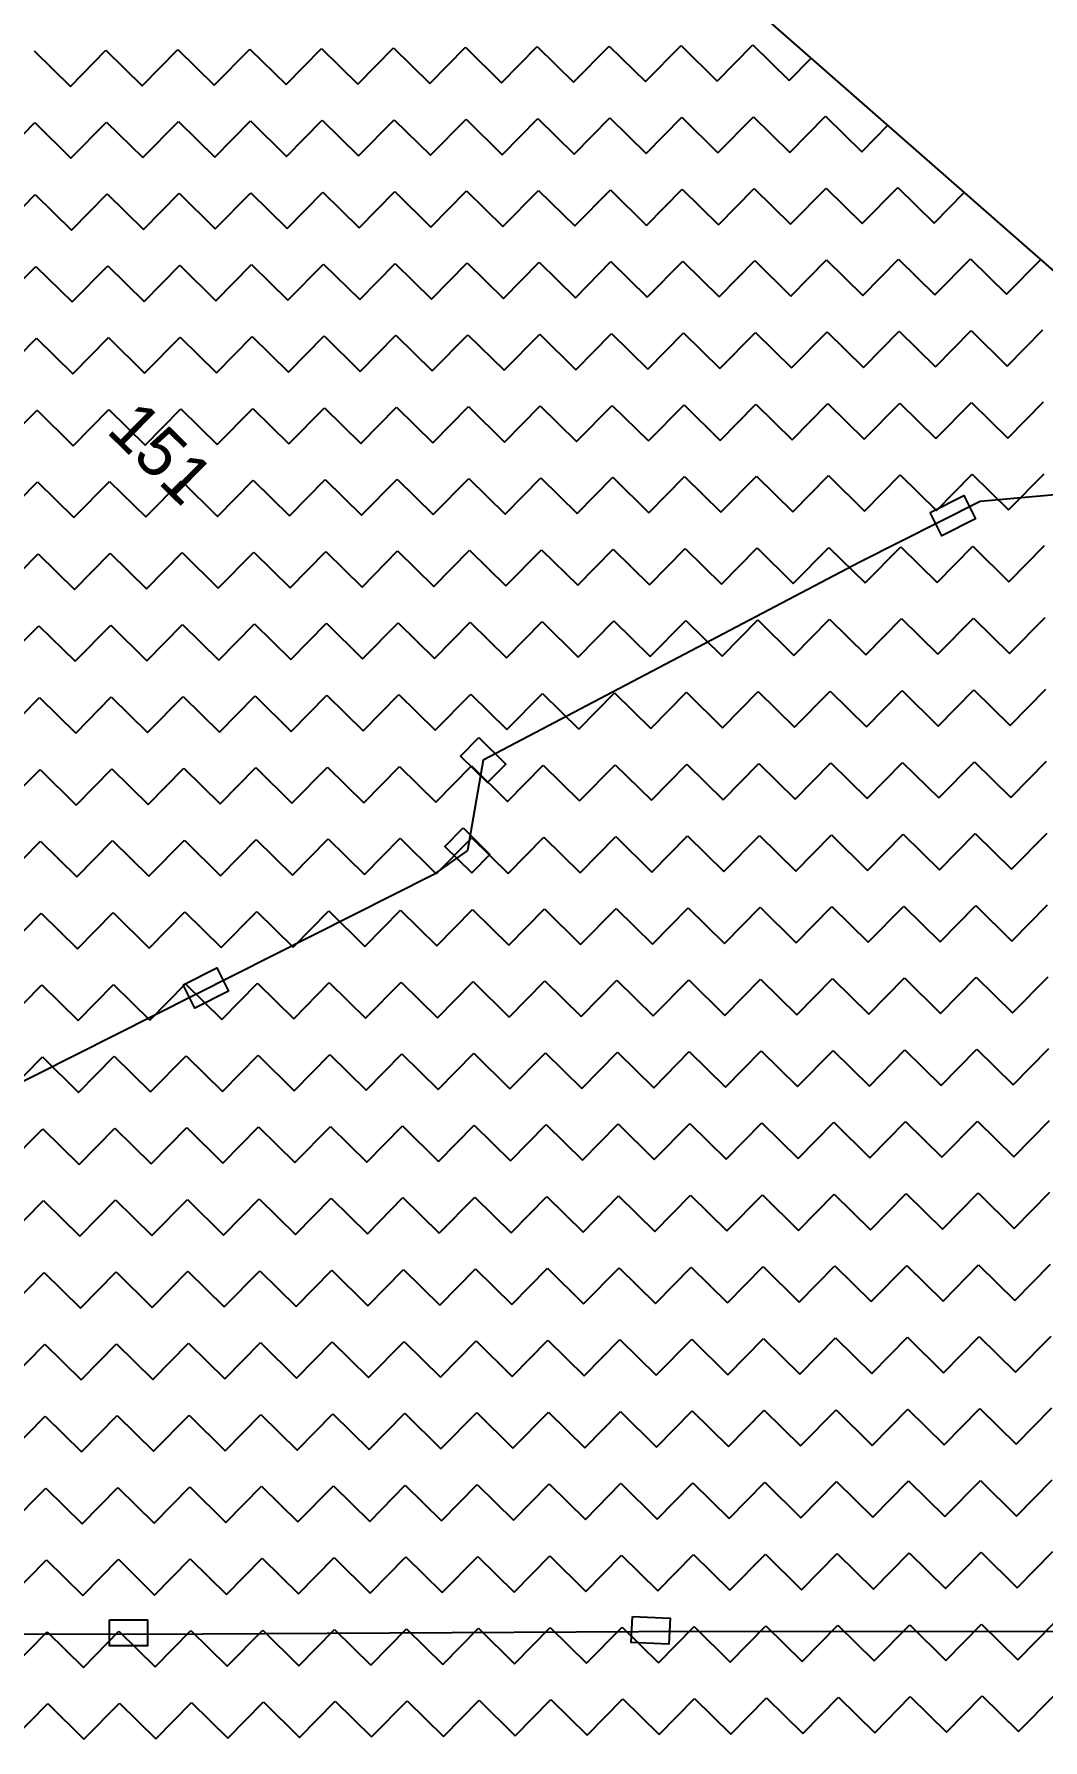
# Model space of a CAD drawing. Header units: metres. Extents: x 342804 to 346854, y 1762918 to 1765966.
# Drawn here: x 343867.2 to 344052.9, y 1764675 to 1764989 of the extents above; entities that cross this region are included whole.
import ezdxf

# ---------------------------------------------------------------- set-up
doc = ezdxf.new("R2010")
doc.units = ezdxf.units.M
doc.header["$MEASUREMENT"] = 0
for name, color, linetype in [('POLY_HATCH', 12, 'Continuous'), ('POLY_PARCEL', 6, 'Continuous'), ('TEXT_PARCEL', 7, 'Continuous')]:
    doc.layers.add(name, color=color, linetype=linetype)
doc.styles.add('TEXT_MAP', font='')
doc.styles.get('TEXT_MAP').set_extended_font_data('Kruti Dev 050')

msp = doc.modelspace()

# ---------------------------------------------------------------- linework, layer by layer
for points in [[(344032.15, 1764900.93), (344038.35, 1764904.06), (344040.51, 1764899.77), (344034.31, 1764896.64)], [(343949.07, 1764859.52), (343954.02, 1764854.65), (343950.65, 1764851.23), (343945.7, 1764856.1)], [(343946.17, 1764842.89), (343951.13, 1764838.02), (343947.76, 1764834.6), (343942.81, 1764839.47)], [(343894.66, 1764814), (343900.86, 1764817.12), (343903.02, 1764812.83), (343896.82, 1764809.71)], [(343881.13, 1764697.1), (343888.07, 1764697.11), (343888.08, 1764692.3), (343881.13, 1764692.3)], [(343977.34, 1764697.72), (343984.28, 1764697.4), (343984.06, 1764692.6), (343977.12, 1764692.92)]]:
    msp.add_lwpolyline(points, close=True)
at = {"layer": 'POLY_HATCH'}
msp.add_line((344064.1, 1764937.36), (343996.36, 1764996.8), dxfattribs=at)
at = {"layer": 'POLY_HATCH', "linetype": 'Continuous'}
for p, q in [((343867.23, 1764985.96), (343873.9, 1764979.4)), ((343873.9, 1764979.4), (343880.46, 1764986.07)), ((343880.46, 1764986.07), (343887.13, 1764979.51)), ((343887.13, 1764979.51), (343893.69, 1764986.18)), ((343893.69, 1764986.18), (343900.36, 1764979.61)), ((343900.36, 1764979.61), (343906.92, 1764986.28)), ((343906.92, 1764986.28), (343913.59, 1764979.72)), ((343913.59, 1764979.72), (343920.15, 1764986.39)), ((343920.15, 1764986.39), (343926.82, 1764979.83)), ((343926.82, 1764979.83), (343933.38, 1764986.5)), ((343933.38, 1764986.5), (343940.05, 1764979.94)), ((343940.05, 1764979.94), (343946.61, 1764986.61)), ((343946.61, 1764986.61), (343953.28, 1764980.05)), ((343953.28, 1764980.05), (343959.84, 1764986.72)), ((343959.84, 1764986.72), (343966.51, 1764980.16)), ((343966.51, 1764980.16), (343973.07, 1764986.83)), ((343973.07, 1764986.83), (343979.74, 1764980.27)), ((343979.74, 1764980.27), (343986.3, 1764986.94)), ((343986.3, 1764986.94), (343992.97, 1764980.37)), ((343992.97, 1764980.37), (343999.53, 1764987.04)), ((343999.53, 1764987.04), (344006.2, 1764980.48)), ((344006.2, 1764980.48), (344010.26, 1764984.6)), ((343926.93, 1764966.6), (343933.49, 1764973.27)), ((343933.49, 1764973.27), (343940.16, 1764966.71)), ((343940.16, 1764966.71), (343946.72, 1764973.38)), ((343946.72, 1764973.38), (343953.39, 1764966.82)), ((343953.39, 1764966.82), (343959.95, 1764973.49)), ((343959.95, 1764973.49), (343966.62, 1764966.93)), ((343966.62, 1764966.93), (343973.18, 1764973.6)), ((343973.18, 1764973.6), (343979.85, 1764967.04)), ((343979.85, 1764967.04), (343986.41, 1764973.71)), ((343986.41, 1764973.71), (343993.08, 1764967.14)), ((343993.08, 1764967.14), (343999.64, 1764973.81)), ((343999.64, 1764973.81), (344006.31, 1764967.25)), ((344006.31, 1764967.25), (344012.87, 1764973.92)), ((344012.87, 1764973.92), (344019.54, 1764967.36)), ((343860.78, 1764966.06), (343867.34, 1764972.73)), ((343867.34, 1764972.73), (343874.01, 1764966.17)), ((343874.01, 1764966.17), (343880.57, 1764972.84)), ((343880.57, 1764972.84), (343887.24, 1764966.28)), ((343887.24, 1764966.28), (343893.8, 1764972.95)), ((343893.8, 1764972.95), (343900.47, 1764966.38)), ((343900.47, 1764966.38), (343907.03, 1764973.05)), ((343907.03, 1764973.05), (343913.7, 1764966.49)), ((343913.7, 1764966.49), (343920.26, 1764973.16)), ((343920.26, 1764973.16), (343926.93, 1764966.6)), ((344019.54, 1764967.36), (344024.34, 1764972.24)), ((344019.65, 1764954.13), (344026.21, 1764960.8)), ((344026.21, 1764960.8), (344032.88, 1764954.24)), ((343860.89, 1764952.83), (343867.45, 1764959.5)), ((343867.45, 1764959.5), (343874.12, 1764952.94)), ((343874.12, 1764952.94), (343880.68, 1764959.61)), ((343880.68, 1764959.61), (343887.35, 1764953.05)), ((343887.35, 1764953.05), (343893.91, 1764959.72)), ((343893.91, 1764959.72), (343900.58, 1764953.15)), ((343900.58, 1764953.15), (343907.14, 1764959.82)), ((343907.14, 1764959.82), (343913.81, 1764953.26)), ((343913.81, 1764953.26), (343920.37, 1764959.93)), ((343920.37, 1764959.93), (343927.04, 1764953.37)), ((343927.04, 1764953.37), (343933.6, 1764960.04)), ((343933.6, 1764960.04), (343940.27, 1764953.48)), ((343940.27, 1764953.48), (343946.83, 1764960.15)), ((343946.83, 1764960.15), (343953.5, 1764953.59)), ((343953.5, 1764953.59), (343960.06, 1764960.26)), ((343960.06, 1764960.26), (343966.73, 1764953.7)), ((343966.73, 1764953.7), (343973.29, 1764960.37)), ((343973.29, 1764960.37), (343979.96, 1764953.81)), ((343979.96, 1764953.81), (343986.52, 1764960.48)), ((343986.52, 1764960.48), (343993.19, 1764953.91)), ((343993.19, 1764953.91), (343999.75, 1764960.58)), ((343999.75, 1764960.58), (344006.42, 1764954.02)), ((344006.42, 1764954.02), (344012.98, 1764960.69)), ((344012.98, 1764960.69), (344019.65, 1764954.13)), ((344032.88, 1764954.24), (344038.43, 1764959.88)), ((343861, 1764939.6), (343867.56, 1764946.27)), ((343867.56, 1764946.27), (343874.23, 1764939.71)), ((343874.23, 1764939.71), (343880.79, 1764946.38)), ((343880.79, 1764946.38), (343887.46, 1764939.82)), ((343887.46, 1764939.82), (343894.02, 1764946.49)), ((343894.02, 1764946.49), (343900.69, 1764939.92)), ((343900.69, 1764939.92), (343907.25, 1764946.59)), ((343907.25, 1764946.59), (343913.92, 1764940.03)), ((343913.92, 1764940.03), (343920.48, 1764946.7)), ((343920.48, 1764946.7), (343927.15, 1764940.14)), ((343927.15, 1764940.14), (343933.71, 1764946.81)), ((343933.71, 1764946.81), (343940.38, 1764940.25)), ((343940.38, 1764940.25), (343946.94, 1764946.92)), ((343946.94, 1764946.92), (343953.61, 1764940.36)), ((343953.61, 1764940.36), (343960.17, 1764947.03)), ((343960.17, 1764947.03), (343966.84, 1764940.47)), ((343966.84, 1764940.47), (343973.4, 1764947.14)), ((343973.4, 1764947.14), (343980.07, 1764940.58)), ((343980.07, 1764940.58), (343986.63, 1764947.25)), ((343986.63, 1764947.25), (343993.3, 1764940.68)), ((343993.3, 1764940.68), (343999.86, 1764947.35)), ((343999.86, 1764947.35), (344006.53, 1764940.79)), ((344006.53, 1764940.79), (344013.09, 1764947.46)), ((344013.09, 1764947.46), (344019.76, 1764940.9)), ((344019.76, 1764940.9), (344026.32, 1764947.57)), ((344026.32, 1764947.57), (344032.99, 1764941.01)), ((344032.99, 1764941.01), (344039.55, 1764947.68)), ((344039.55, 1764947.68), (344046.22, 1764941.12)), ((344046.22, 1764941.12), (344052.52, 1764947.52)), ((343861.11, 1764926.37), (343867.67, 1764933.04)), ((343867.67, 1764933.04), (343874.34, 1764926.48)), ((343874.34, 1764926.48), (343880.9, 1764933.15)), ((343880.9, 1764933.15), (343887.57, 1764926.59)), ((343887.57, 1764926.59), (343894.13, 1764933.26)), ((343894.13, 1764933.26), (343900.8, 1764926.69)), ((343900.8, 1764926.69), (343907.36, 1764933.36)), ((343907.36, 1764933.36), (343914.03, 1764926.8)), ((343914.03, 1764926.8), (343920.59, 1764933.47)), ((343920.59, 1764933.47), (343927.26, 1764926.91)), ((343927.26, 1764926.91), (343933.82, 1764933.58)), ((343933.82, 1764933.58), (343940.49, 1764927.02)), ((343940.49, 1764927.02), (343947.05, 1764933.69)), ((343947.05, 1764933.69), (343953.72, 1764927.13)), ((343953.72, 1764927.13), (343960.28, 1764933.8)), ((343960.28, 1764933.8), (343966.95, 1764927.24)), ((343966.95, 1764927.24), (343973.51, 1764933.91)), ((343973.51, 1764933.91), (343980.18, 1764927.35)), ((343980.18, 1764927.35), (343986.74, 1764934.02)), ((343986.74, 1764934.02), (343993.41, 1764927.45)), ((343993.41, 1764927.45), (343999.97, 1764934.12)), ((343999.97, 1764934.12), (344006.64, 1764927.56)), ((344006.64, 1764927.56), (344013.2, 1764934.23)), ((344013.2, 1764934.23), (344019.87, 1764927.67)), ((344019.87, 1764927.67), (344026.43, 1764934.34)), ((344026.43, 1764934.34), (344033.1, 1764927.78)), ((344033.1, 1764927.78), (344039.66, 1764934.45)), ((344039.66, 1764934.45), (344046.33, 1764927.89)), ((344046.33, 1764927.89), (344052.89, 1764934.56)), ((343874.44, 1764913.25), (343881.01, 1764919.92)), ((343881.01, 1764919.92), (343887.67, 1764913.36)), ((343887.67, 1764913.36), (343894.24, 1764920.03)), ((343894.24, 1764920.03), (343900.9, 1764913.46)), ((343900.9, 1764913.46), (343907.47, 1764920.13)), ((343907.47, 1764920.13), (343914.13, 1764913.57)), ((343914.13, 1764913.57), (343920.7, 1764920.24)), ((343920.7, 1764920.24), (343927.36, 1764913.68)), ((343927.36, 1764913.68), (343933.93, 1764920.35)), ((343933.93, 1764920.35), (343940.59, 1764913.79)), ((343940.59, 1764913.79), (343947.16, 1764920.46)), ((343947.16, 1764920.46), (343953.82, 1764913.9)), ((343953.82, 1764913.9), (343960.39, 1764920.57)), ((343960.39, 1764920.57), (343967.05, 1764914.01)), ((343967.05, 1764914.01), (343973.62, 1764920.68)), ((343973.62, 1764920.68), (343980.28, 1764914.12)), ((343980.28, 1764914.12), (343986.85, 1764920.79)), ((343986.85, 1764920.79), (343993.52, 1764914.22)), ((343993.52, 1764914.22), (344000.08, 1764920.89)), ((344000.08, 1764920.89), (344006.75, 1764914.33)), ((344006.75, 1764914.33), (344013.31, 1764921)), ((344013.31, 1764921), (344019.98, 1764914.44)), ((344019.98, 1764914.44), (344026.54, 1764921.11)), ((344026.54, 1764921.11), (344033.21, 1764914.55)), ((344033.21, 1764914.55), (344039.77, 1764921.22)), ((344039.77, 1764921.22), (344046.44, 1764914.66)), ((344046.44, 1764914.66), (344053, 1764921.33)), ((343861.21, 1764913.14), (343867.78, 1764919.81)), ((343867.78, 1764919.81), (343874.44, 1764913.25)), ((343953.93, 1764900.67), (343960.49, 1764907.34)), ((343960.49, 1764907.34), (343967.16, 1764900.78)), ((343967.16, 1764900.78), (343973.72, 1764907.45)), ((343973.72, 1764907.45), (343980.39, 1764900.89)), ((343980.39, 1764900.89), (343986.95, 1764907.56)), ((343986.95, 1764907.56), (343993.62, 1764900.99)), ((343993.62, 1764900.99), (344000.18, 1764907.66)), ((344000.18, 1764907.66), (344006.85, 1764901.1)), ((344006.85, 1764901.1), (344013.41, 1764907.77)), ((344013.41, 1764907.77), (344020.08, 1764901.21)), ((344020.08, 1764901.21), (344026.64, 1764907.88)), ((344026.64, 1764907.88), (344033.31, 1764901.32)), ((344033.31, 1764901.32), (344039.87, 1764907.99)), ((344039.87, 1764907.99), (344046.54, 1764901.43)), ((344046.54, 1764901.43), (344053.1, 1764908.1)), ((343861.32, 1764899.91), (343867.88, 1764906.58)), ((343867.88, 1764906.58), (343874.55, 1764900.02)), ((343874.55, 1764900.02), (343881.11, 1764906.69)), ((343881.11, 1764906.69), (343887.78, 1764900.13)), ((343887.78, 1764900.13), (343894.34, 1764906.8)), ((343894.34, 1764906.8), (343901.01, 1764900.23)), ((343901.01, 1764900.23), (343907.57, 1764906.9)), ((343907.57, 1764906.9), (343914.24, 1764900.34)), ((343914.24, 1764900.34), (343920.8, 1764907.01)), ((343920.8, 1764907.01), (343927.47, 1764900.45)), ((343927.47, 1764900.45), (343934.03, 1764907.12)), ((343934.03, 1764907.12), (343940.7, 1764900.56)), ((343940.7, 1764900.56), (343947.26, 1764907.23)), ((343947.26, 1764907.23), (343953.93, 1764900.67)), ((344033.42, 1764888.09), (344039.98, 1764894.76)), ((344039.98, 1764894.76), (344046.65, 1764888.2)), ((344046.65, 1764888.2), (344053.21, 1764894.87)), ((343861.43, 1764886.68), (343867.99, 1764893.35)), ((343867.99, 1764893.35), (343874.66, 1764886.79)), ((343874.66, 1764886.79), (343881.22, 1764893.46)), ((343881.22, 1764893.46), (343887.89, 1764886.9)), ((343887.89, 1764886.9), (343894.45, 1764893.57)), ((343894.45, 1764893.57), (343901.12, 1764887)), ((343901.12, 1764887), (343907.68, 1764893.67)), ((343907.68, 1764893.67), (343914.35, 1764887.11)), ((343914.35, 1764887.11), (343920.91, 1764893.78)), ((343920.91, 1764893.78), (343927.58, 1764887.22)), ((343927.58, 1764887.22), (343934.14, 1764893.89)), ((343934.14, 1764893.89), (343940.81, 1764887.33)), ((343940.81, 1764887.33), (343947.37, 1764894)), ((343947.37, 1764894), (343954.04, 1764887.44)), ((343954.04, 1764887.44), (343960.6, 1764894.11)), ((343960.6, 1764894.11), (343967.27, 1764887.55)), ((343967.27, 1764887.55), (343973.83, 1764894.22)), ((343973.83, 1764894.22), (343980.5, 1764887.66)), ((343980.5, 1764887.66), (343987.06, 1764894.32)), ((343987.06, 1764894.32), (343993.73, 1764887.76)), ((343993.73, 1764887.76), (344000.29, 1764894.43)), ((344000.29, 1764894.43), (344006.96, 1764887.87)), ((344006.96, 1764887.87), (344013.52, 1764894.54)), ((344013.52, 1764894.54), (344020.19, 1764887.98)), ((344020.19, 1764887.98), (344026.75, 1764894.65)), ((344026.75, 1764894.65), (344033.42, 1764888.09)), ((343861.54, 1764873.45), (343868.1, 1764880.12)), ((343868.1, 1764880.12), (343874.77, 1764873.56)), ((343874.77, 1764873.56), (343881.33, 1764880.23)), ((343881.33, 1764880.23), (343888, 1764873.67)), ((343888, 1764873.67), (343894.56, 1764880.34)), ((343894.56, 1764880.34), (343901.23, 1764873.77)), ((343901.23, 1764873.77), (343907.79, 1764880.44)), ((343907.79, 1764880.44), (343914.46, 1764873.88)), ((343914.46, 1764873.88), (343921.02, 1764880.55)), ((343921.02, 1764880.55), (343927.69, 1764873.99)), ((343927.69, 1764873.99), (343934.25, 1764880.66)), ((343934.25, 1764880.66), (343940.92, 1764874.1)), ((343940.92, 1764874.1), (343947.48, 1764880.77)), ((343947.48, 1764880.77), (343954.15, 1764874.21)), ((343954.15, 1764874.21), (343960.71, 1764880.88)), ((343960.71, 1764880.88), (343967.38, 1764874.32)), ((343967.38, 1764874.32), (343973.94, 1764880.99)), ((343973.94, 1764880.99), (343980.61, 1764874.43)), ((343980.61, 1764874.43), (343987.17, 1764881.09)), ((343987.17, 1764881.09), (343993.84, 1764874.53)), ((343993.84, 1764874.53), (344000.4, 1764881.2)), ((344000.4, 1764881.2), (344007.07, 1764874.64)), ((344007.07, 1764874.64), (344013.63, 1764881.31)), ((344013.63, 1764881.31), (344020.3, 1764874.75)), ((344020.3, 1764874.75), (344026.86, 1764881.42)), ((344026.86, 1764881.42), (344033.53, 1764874.86)), ((344033.53, 1764874.86), (344040.09, 1764881.53)), ((344040.09, 1764881.53), (344046.76, 1764874.97)), ((344046.76, 1764874.97), (344053.32, 1764881.64)), ((343861.65, 1764860.22), (343868.21, 1764866.89)), ((343868.21, 1764866.89), (343874.88, 1764860.33)), ((343874.88, 1764860.33), (343881.44, 1764867)), ((343881.44, 1764867), (343888.11, 1764860.44)), ((343888.11, 1764860.44), (343894.67, 1764867.11)), ((343894.67, 1764867.11), (343901.34, 1764860.54)), ((343901.34, 1764860.54), (343907.9, 1764867.21)), ((343907.9, 1764867.21), (343914.57, 1764860.65)), ((343914.57, 1764860.65), (343921.13, 1764867.32)), ((343921.13, 1764867.32), (343927.8, 1764860.76)), ((343927.8, 1764860.76), (343934.36, 1764867.43)), ((343934.36, 1764867.43), (343941.03, 1764860.87)), ((343941.03, 1764860.87), (343947.59, 1764867.54)), ((343947.59, 1764867.54), (343954.26, 1764860.98)), ((343954.26, 1764860.98), (343960.82, 1764867.65)), ((343960.82, 1764867.65), (343967.49, 1764861.09)), ((343967.49, 1764861.09), (343974.05, 1764867.76)), ((343974.05, 1764867.76), (343980.72, 1764861.2)), ((343980.72, 1764861.2), (343987.28, 1764867.86)), ((343987.28, 1764867.86), (343993.95, 1764861.3)), ((343993.95, 1764861.3), (344000.51, 1764867.97)), ((344000.51, 1764867.97), (344007.18, 1764861.41)), ((344007.18, 1764861.41), (344013.74, 1764868.08)), ((344013.74, 1764868.08), (344020.41, 1764861.52)), ((344020.41, 1764861.52), (344026.97, 1764868.19)), ((344026.97, 1764868.19), (344033.64, 1764861.63)), ((344033.64, 1764861.63), (344040.2, 1764868.3)), ((344040.2, 1764868.3), (344046.87, 1764861.74)), ((344046.87, 1764861.74), (344053.43, 1764868.41)), ((343901.45, 1764847.31), (343908.01, 1764853.98)), ((343908.01, 1764853.98), (343914.68, 1764847.42)), ((343914.68, 1764847.42), (343921.24, 1764854.09)), ((343921.24, 1764854.09), (343927.91, 1764847.53)), ((343927.91, 1764847.53), (343934.47, 1764854.2)), ((343934.47, 1764854.2), (343941.14, 1764847.64)), ((343941.14, 1764847.64), (343947.7, 1764854.31)), ((343947.7, 1764854.31), (343954.37, 1764847.75)), ((343954.37, 1764847.75), (343960.93, 1764854.42)), ((343960.93, 1764854.42), (343967.6, 1764847.86)), ((343967.6, 1764847.86), (343974.16, 1764854.53)), ((343974.16, 1764854.53), (343980.83, 1764847.97)), ((343980.83, 1764847.97), (343987.39, 1764854.63)), ((343987.39, 1764854.63), (343994.06, 1764848.07)), ((343994.06, 1764848.07), (344000.62, 1764854.74)), ((344000.62, 1764854.74), (344007.29, 1764848.18)), ((344007.29, 1764848.18), (344013.85, 1764854.85)), ((344013.85, 1764854.85), (344020.52, 1764848.29)), ((344020.52, 1764848.29), (344027.08, 1764854.96)), ((344027.08, 1764854.96), (344033.75, 1764848.4)), ((344033.75, 1764848.4), (344040.31, 1764855.07)), ((344040.31, 1764855.07), (344046.98, 1764848.51)), ((344046.98, 1764848.51), (344053.54, 1764855.18)), ((343861.76, 1764846.99), (343868.32, 1764853.66)), ((343868.32, 1764853.66), (343874.99, 1764847.1)), ((343874.99, 1764847.1), (343881.55, 1764853.77)), ((343881.55, 1764853.77), (343888.22, 1764847.21)), ((343888.22, 1764847.21), (343894.78, 1764853.87)), ((343894.78, 1764853.87), (343901.45, 1764847.31)), ((343980.94, 1764834.74), (343987.5, 1764841.4)), ((343987.5, 1764841.4), (343994.17, 1764834.84)), ((343994.17, 1764834.84), (344000.73, 1764841.51)), ((344000.73, 1764841.51), (344007.4, 1764834.95)), ((344007.4, 1764834.95), (344013.96, 1764841.62)), ((344013.96, 1764841.62), (344020.63, 1764835.06)), ((344020.63, 1764835.06), (344027.19, 1764841.73)), ((344027.19, 1764841.73), (344033.86, 1764835.17)), ((344033.86, 1764835.17), (344040.42, 1764841.84)), ((344040.42, 1764841.84), (344047.09, 1764835.28)), ((344047.09, 1764835.28), (344053.65, 1764841.95)), ((343861.87, 1764833.76), (343868.43, 1764840.43)), ((343868.43, 1764840.43), (343875.1, 1764833.87)), ((343875.1, 1764833.87), (343881.66, 1764840.54)), ((343881.66, 1764840.54), (343888.33, 1764833.98)), ((343888.33, 1764833.98), (343894.89, 1764840.64)), ((343894.89, 1764840.64), (343901.56, 1764834.08)), ((343901.56, 1764834.08), (343908.12, 1764840.75)), ((343908.12, 1764840.75), (343914.79, 1764834.19)), ((343914.79, 1764834.19), (343921.35, 1764840.86)), ((343921.35, 1764840.86), (343928.02, 1764834.3)), ((343928.02, 1764834.3), (343934.58, 1764840.97)), ((343934.58, 1764840.97), (343941.25, 1764834.41)), ((343941.25, 1764834.41), (343947.81, 1764841.08)), ((343947.81, 1764841.08), (343954.48, 1764834.52)), ((343954.48, 1764834.52), (343961.04, 1764841.19)), ((343961.04, 1764841.19), (343967.71, 1764834.63)), ((343967.71, 1764834.63), (343974.27, 1764841.3)), ((343974.27, 1764841.3), (343980.94, 1764834.74)), ((343861.97, 1764820.53), (343868.53, 1764827.2)), ((343868.53, 1764827.2), (343875.2, 1764820.64)), ((343875.2, 1764820.64), (343881.76, 1764827.31)), ((343881.76, 1764827.31), (343888.43, 1764820.75)), ((343888.43, 1764820.75), (343894.99, 1764827.41)), ((343894.99, 1764827.41), (343901.66, 1764820.85)), ((343901.66, 1764820.85), (343908.23, 1764827.52)), ((343908.23, 1764827.52), (343914.89, 1764820.96)), ((343914.89, 1764820.96), (343921.46, 1764827.63)), ((343921.46, 1764827.63), (343928.12, 1764821.07)), ((343928.12, 1764821.07), (343934.69, 1764827.74)), ((343934.69, 1764827.74), (343941.35, 1764821.18)), ((343941.35, 1764821.18), (343947.92, 1764827.85)), ((343947.92, 1764827.85), (343954.58, 1764821.29)), ((343954.58, 1764821.29), (343961.15, 1764827.96)), ((343961.15, 1764827.96), (343967.81, 1764821.4)), ((343967.81, 1764821.4), (343974.38, 1764828.07)), ((343974.38, 1764828.07), (343981.04, 1764821.51)), ((343981.04, 1764821.51), (343987.61, 1764828.17)), ((343987.61, 1764828.17), (343994.27, 1764821.61)), ((343994.27, 1764821.61), (344000.84, 1764828.28)), ((344000.84, 1764828.28), (344007.5, 1764821.72)), ((344007.5, 1764821.72), (344014.07, 1764828.39)), ((344014.07, 1764828.39), (344020.73, 1764821.83)), ((344020.73, 1764821.83), (344027.3, 1764828.5)), ((344027.3, 1764828.5), (344033.96, 1764821.94)), ((344033.96, 1764821.94), (344040.53, 1764828.61)), ((344040.53, 1764828.61), (344047.2, 1764822.05)), ((344047.2, 1764822.05), (344053.76, 1764828.72)), ((343862.08, 1764807.3), (343868.64, 1764813.97)), ((343868.64, 1764813.97), (343875.31, 1764807.41)), ((343875.31, 1764807.41), (343881.87, 1764814.08)), ((343881.87, 1764814.08), (343888.54, 1764807.52)), ((343888.54, 1764807.52), (343895.1, 1764814.18)), ((343895.1, 1764814.18), (343901.77, 1764807.62)), ((343901.77, 1764807.62), (343908.33, 1764814.29)), ((343908.33, 1764814.29), (343915, 1764807.73)), ((343915, 1764807.73), (343921.56, 1764814.4)), ((343921.56, 1764814.4), (343928.23, 1764807.84)), ((343928.23, 1764807.84), (343934.79, 1764814.51)), ((343934.79, 1764814.51), (343941.46, 1764807.95)), ((343941.46, 1764807.95), (343948.02, 1764814.62)), ((343948.02, 1764814.62), (343954.69, 1764808.06)), ((343954.69, 1764808.06), (343961.25, 1764814.73)), ((343961.25, 1764814.73), (343967.92, 1764808.17)), ((343967.92, 1764808.17), (343974.48, 1764814.84)), ((343974.48, 1764814.84), (343981.15, 1764808.28)), ((343981.15, 1764808.28), (343987.71, 1764814.94)), ((343987.71, 1764814.94), (343994.38, 1764808.38)), ((343994.38, 1764808.38), (344000.94, 1764815.05)), ((344000.94, 1764815.05), (344007.61, 1764808.49)), ((344007.61, 1764808.49), (344014.17, 1764815.16)), ((344014.17, 1764815.16), (344020.84, 1764808.6)), ((344020.84, 1764808.6), (344027.4, 1764815.27)), ((344027.4, 1764815.27), (344034.07, 1764808.71)), ((344034.07, 1764808.71), (344040.63, 1764815.38)), ((344040.63, 1764815.38), (344047.3, 1764808.82)), ((344047.3, 1764808.82), (344053.86, 1764815.49)), ((343862.19, 1764794.07), (343868.75, 1764800.74)), ((343868.75, 1764800.74), (343875.42, 1764794.18)), ((343875.42, 1764794.18), (343881.98, 1764800.85)), ((343881.98, 1764800.85), (343888.65, 1764794.29)), ((343888.65, 1764794.29), (343895.21, 1764800.95)), ((343895.21, 1764800.95), (343901.88, 1764794.39)), ((343901.88, 1764794.39), (343908.44, 1764801.06)), ((343908.44, 1764801.06), (343915.11, 1764794.5)), ((343915.11, 1764794.5), (343921.67, 1764801.17)), ((343921.67, 1764801.17), (343928.34, 1764794.61)), ((343928.34, 1764794.61), (343934.9, 1764801.28)), ((343934.9, 1764801.28), (343941.57, 1764794.72)), ((343941.57, 1764794.72), (343948.13, 1764801.39)), ((343948.13, 1764801.39), (343954.8, 1764794.83)), ((343954.8, 1764794.83), (343961.36, 1764801.5)), ((343961.36, 1764801.5), (343968.03, 1764794.94)), ((343968.03, 1764794.94), (343974.59, 1764801.61)), ((343974.59, 1764801.61), (343981.26, 1764795.05)), ((343981.26, 1764795.05), (343987.82, 1764801.71)), ((343987.82, 1764801.71), (343994.49, 1764795.15)), ((343994.49, 1764795.15), (344001.05, 1764801.82)), ((344001.05, 1764801.82), (344007.72, 1764795.26)), ((344007.72, 1764795.26), (344014.28, 1764801.93)), ((344014.28, 1764801.93), (344020.95, 1764795.37)), ((344020.95, 1764795.37), (344027.51, 1764802.04)), ((344027.51, 1764802.04), (344034.18, 1764795.48)), ((344034.18, 1764795.48), (344040.74, 1764802.15)), ((344040.74, 1764802.15), (344047.41, 1764795.59)), ((344047.41, 1764795.59), (344053.97, 1764802.26)), ((343928.45, 1764781.38), (343935.01, 1764788.05)), ((343935.01, 1764788.05), (343941.68, 1764781.49)), ((343941.68, 1764781.49), (343948.24, 1764788.16)), ((343948.24, 1764788.16), (343954.91, 1764781.6)), ((343954.91, 1764781.6), (343961.47, 1764788.27)), ((343961.47, 1764788.27), (343968.14, 1764781.71)), ((343968.14, 1764781.71), (343974.7, 1764788.38)), ((343974.7, 1764788.38), (343981.37, 1764781.82)), ((343981.37, 1764781.82), (343987.93, 1764788.48)), ((343987.93, 1764788.48), (343994.6, 1764781.92)), ((343994.6, 1764781.92), (344001.16, 1764788.59)), ((344001.16, 1764788.59), (344007.83, 1764782.03)), ((344007.83, 1764782.03), (344014.39, 1764788.7)), ((344014.39, 1764788.7), (344021.06, 1764782.14)), ((344021.06, 1764782.14), (344027.62, 1764788.81)), ((344027.62, 1764788.81), (344034.29, 1764782.25)), ((344034.29, 1764782.25), (344040.85, 1764788.92)), ((344040.85, 1764788.92), (344047.52, 1764782.36)), ((344047.52, 1764782.36), (344054.08, 1764789.03)), ((343862.3, 1764780.84), (343868.86, 1764787.51)), ((343868.86, 1764787.51), (343875.53, 1764780.95)), ((343875.53, 1764780.95), (343882.09, 1764787.62)), ((343882.09, 1764787.62), (343888.76, 1764781.06)), ((343888.76, 1764781.06), (343895.32, 1764787.72)), ((343895.32, 1764787.72), (343901.99, 1764781.16)), ((343901.99, 1764781.16), (343908.55, 1764787.83)), ((343908.55, 1764787.83), (343915.22, 1764781.27)), ((343915.22, 1764781.27), (343921.78, 1764787.94)), ((343921.78, 1764787.94), (343928.45, 1764781.38)), ((344007.94, 1764768.8), (344014.5, 1764775.47)), ((344014.5, 1764775.47), (344021.17, 1764768.91)), ((344021.17, 1764768.91), (344027.73, 1764775.58)), ((344027.73, 1764775.58), (344034.4, 1764769.02)), ((344034.4, 1764769.02), (344040.96, 1764775.69)), ((344040.96, 1764775.69), (344047.63, 1764769.13)), ((344047.63, 1764769.13), (344054.19, 1764775.8)), ((343862.41, 1764767.61), (343868.97, 1764774.28)), ((343868.97, 1764774.28), (343875.64, 1764767.72)), ((343875.64, 1764767.72), (343882.2, 1764774.39)), ((343882.2, 1764774.39), (343888.87, 1764767.83)), ((343888.87, 1764767.83), (343895.43, 1764774.49)), ((343895.43, 1764774.49), (343902.1, 1764767.93)), ((343902.1, 1764767.93), (343908.66, 1764774.6)), ((343908.66, 1764774.6), (343915.33, 1764768.04)), ((343915.33, 1764768.04), (343921.89, 1764774.71)), ((343921.89, 1764774.71), (343928.56, 1764768.15)), ((343928.56, 1764768.15), (343935.12, 1764774.82)), ((343935.12, 1764774.82), (343941.79, 1764768.26)), ((343941.79, 1764768.26), (343948.35, 1764774.93)), ((343948.35, 1764774.93), (343955.02, 1764768.37)), ((343955.02, 1764768.37), (343961.58, 1764775.04)), ((343961.58, 1764775.04), (343968.25, 1764768.48)), ((343968.25, 1764768.48), (343974.81, 1764775.15)), ((343974.81, 1764775.15), (343981.48, 1764768.59)), ((343981.48, 1764768.59), (343988.04, 1764775.25)), ((343988.04, 1764775.25), (343994.71, 1764768.69)), ((343994.71, 1764768.69), (344001.27, 1764775.36)), ((344001.27, 1764775.36), (344007.94, 1764768.8)), ((343862.52, 1764754.38), (343869.08, 1764761.05)), ((343869.08, 1764761.05), (343875.75, 1764754.49)), ((343875.75, 1764754.49), (343882.31, 1764761.16)), ((343882.31, 1764761.16), (343888.98, 1764754.6)), ((343888.98, 1764754.6), (343895.54, 1764761.26)), ((343895.54, 1764761.26), (343902.21, 1764754.7)), ((343902.21, 1764754.7), (343908.77, 1764761.37)), ((343908.77, 1764761.37), (343915.44, 1764754.81)), ((343915.44, 1764754.81), (343922, 1764761.48)), ((343922, 1764761.48), (343928.67, 1764754.92)), ((343928.67, 1764754.92), (343935.23, 1764761.59)), ((343935.23, 1764761.59), (343941.9, 1764755.03)), ((343941.9, 1764755.03), (343948.46, 1764761.7)), ((343948.46, 1764761.7), (343955.13, 1764755.14)), ((343955.13, 1764755.14), (343961.69, 1764761.81)), ((343961.69, 1764761.81), (343968.36, 1764755.25)), ((343968.36, 1764755.25), (343974.92, 1764761.92)), ((343974.92, 1764761.92), (343981.59, 1764755.35)), ((343981.59, 1764755.35), (343988.15, 1764762.02)), ((343988.15, 1764762.02), (343994.82, 1764755.46)), ((343994.82, 1764755.46), (344001.38, 1764762.13)), ((344001.38, 1764762.13), (344008.05, 1764755.57)), ((344008.05, 1764755.57), (344014.61, 1764762.24)), ((344014.61, 1764762.24), (344021.28, 1764755.68)), ((344021.28, 1764755.68), (344027.84, 1764762.35)), ((344027.84, 1764762.35), (344034.51, 1764755.79)), ((344034.51, 1764755.79), (344041.07, 1764762.46)), ((344041.07, 1764762.46), (344047.74, 1764755.9)), ((344047.74, 1764755.9), (344054.3, 1764762.57)), ((343862.63, 1764741.15), (343869.19, 1764747.82)), ((343869.19, 1764747.82), (343875.86, 1764741.26)), ((343875.86, 1764741.26), (343882.42, 1764747.93)), ((343882.42, 1764747.93), (343889.09, 1764741.37)), ((343889.09, 1764741.37), (343895.65, 1764748.03)), ((343895.65, 1764748.03), (343902.32, 1764741.47)), ((343902.32, 1764741.47), (343908.88, 1764748.14)), ((343908.88, 1764748.14), (343915.55, 1764741.58)), ((343915.55, 1764741.58), (343922.11, 1764748.25)), ((343922.11, 1764748.25), (343928.78, 1764741.69)), ((343928.78, 1764741.69), (343935.34, 1764748.36)), ((343935.34, 1764748.36), (343942.01, 1764741.8)), ((343942.01, 1764741.8), (343948.57, 1764748.47)), ((343948.57, 1764748.47), (343955.24, 1764741.91)), ((343955.24, 1764741.91), (343961.8, 1764748.58)), ((343961.8, 1764748.58), (343968.47, 1764742.02)), ((343968.47, 1764742.02), (343975.03, 1764748.69)), ((343975.03, 1764748.69), (343981.7, 1764742.12)), ((343981.7, 1764742.12), (343988.26, 1764748.79)), ((343988.26, 1764748.79), (343994.93, 1764742.23)), ((343994.93, 1764742.23), (344001.49, 1764748.9)), ((344001.49, 1764748.9), (344008.16, 1764742.34)), ((344008.16, 1764742.34), (344014.72, 1764749.01)), ((344014.72, 1764749.01), (344021.39, 1764742.45)), ((344021.39, 1764742.45), (344027.95, 1764749.12)), ((344027.95, 1764749.12), (344034.62, 1764742.56)), ((344034.62, 1764742.56), (344041.18, 1764749.23)), ((344041.18, 1764749.23), (344047.85, 1764742.67)), ((344047.85, 1764742.67), (344054.41, 1764749.34)), ((343875.96, 1764728.03), (343882.52, 1764734.7)), ((343882.52, 1764734.7), (343889.19, 1764728.14)), ((343889.19, 1764728.14), (343895.75, 1764734.8)), ((343895.75, 1764734.8), (343902.42, 1764728.24)), ((343902.42, 1764728.24), (343908.98, 1764734.91)), ((343908.98, 1764734.91), (343915.65, 1764728.35)), ((343915.65, 1764728.35), (343922.21, 1764735.02)), ((343922.21, 1764735.02), (343928.88, 1764728.46)), ((343928.88, 1764728.46), (343935.44, 1764735.13)), ((343935.44, 1764735.13), (343942.11, 1764728.57)), ((343942.11, 1764728.57), (343948.68, 1764735.24)), ((343948.68, 1764735.24), (343955.34, 1764728.68)), ((343955.34, 1764728.68), (343961.91, 1764735.35)), ((343961.91, 1764735.35), (343968.57, 1764728.79)), ((343968.57, 1764728.79), (343975.14, 1764735.46)), ((343975.14, 1764735.46), (343981.8, 1764728.89)), ((343981.8, 1764728.89), (343988.37, 1764735.56)), ((343988.37, 1764735.56), (343995.03, 1764729)), ((343995.03, 1764729), (344001.6, 1764735.67)), ((344001.6, 1764735.67), (344008.26, 1764729.11)), ((344008.26, 1764729.11), (344014.83, 1764735.78)), ((344014.83, 1764735.78), (344021.49, 1764729.22)), ((344021.49, 1764729.22), (344028.06, 1764735.89)), ((344028.06, 1764735.89), (344034.72, 1764729.33)), ((344034.72, 1764729.33), (344041.29, 1764736)), ((344041.29, 1764736), (344047.95, 1764729.44)), ((344047.95, 1764729.44), (344054.52, 1764736.11)), ((343862.73, 1764727.92), (343869.29, 1764734.59)), ((343869.29, 1764734.59), (343875.96, 1764728.03)), ((343955.45, 1764715.45), (343962.01, 1764722.12)), ((343962.01, 1764722.12), (343968.68, 1764715.56)), ((343968.68, 1764715.56), (343975.24, 1764722.23)), ((343975.24, 1764722.23), (343981.91, 1764715.66)), ((343981.91, 1764715.66), (343988.47, 1764722.33)), ((343988.47, 1764722.33), (343995.14, 1764715.77)), ((343995.14, 1764715.77), (344001.7, 1764722.44)), ((344001.7, 1764722.44), (344008.37, 1764715.88)), ((344008.37, 1764715.88), (344014.93, 1764722.55)), ((344014.93, 1764722.55), (344021.6, 1764715.99)), ((344021.6, 1764715.99), (344028.16, 1764722.66)), ((344028.16, 1764722.66), (344034.83, 1764716.1)), ((344034.83, 1764716.1), (344041.39, 1764722.77)), ((344041.39, 1764722.77), (344048.06, 1764716.21)), ((344048.06, 1764716.21), (344054.62, 1764722.88)), ((343862.84, 1764714.69), (343869.4, 1764721.36)), ((343869.4, 1764721.36), (343876.07, 1764714.8)), ((343876.07, 1764714.8), (343882.63, 1764721.47)), ((343882.63, 1764721.47), (343889.3, 1764714.9)), ((343889.3, 1764714.9), (343895.86, 1764721.57)), ((343895.86, 1764721.57), (343902.53, 1764715.01)), ((343902.53, 1764715.01), (343909.09, 1764721.68)), ((343909.09, 1764721.68), (343915.76, 1764715.12)), ((343915.76, 1764715.12), (343922.32, 1764721.79)), ((343922.32, 1764721.79), (343928.99, 1764715.23)), ((343928.99, 1764715.23), (343935.55, 1764721.9)), ((343935.55, 1764721.9), (343942.22, 1764715.34)), ((343942.22, 1764715.34), (343948.78, 1764722.01)), ((343948.78, 1764722.01), (343955.45, 1764715.45)), ((344034.94, 1764702.87), (344041.5, 1764709.54)), ((344041.5, 1764709.54), (344048.17, 1764702.98)), ((344048.17, 1764702.98), (344054.73, 1764709.65)), ((343862.95, 1764701.46), (343869.51, 1764708.13)), ((343869.51, 1764708.13), (343876.18, 1764701.57)), ((343876.18, 1764701.57), (343882.74, 1764708.24)), ((343882.74, 1764708.24), (343889.41, 1764701.67)), ((343889.41, 1764701.67), (343895.97, 1764708.34)), ((343895.97, 1764708.34), (343902.64, 1764701.78)), ((343902.64, 1764701.78), (343909.2, 1764708.45)), ((343909.2, 1764708.45), (343915.87, 1764701.89)), ((343915.87, 1764701.89), (343922.43, 1764708.56)), ((343922.43, 1764708.56), (343929.1, 1764702)), ((343929.1, 1764702), (343935.66, 1764708.67)), ((343935.66, 1764708.67), (343942.33, 1764702.11)), ((343942.33, 1764702.11), (343948.89, 1764708.78)), ((343948.89, 1764708.78), (343955.56, 1764702.22)), ((343955.56, 1764702.22), (343962.12, 1764708.89)), ((343962.12, 1764708.89), (343968.79, 1764702.33)), ((343968.79, 1764702.33), (343975.35, 1764709)), ((343975.35, 1764709), (343982.02, 1764702.43)), ((343982.02, 1764702.43), (343988.58, 1764709.1)), ((343988.58, 1764709.1), (343995.25, 1764702.54)), ((343995.25, 1764702.54), (344001.81, 1764709.21)), ((344001.81, 1764709.21), (344008.48, 1764702.65)), ((344008.48, 1764702.65), (344015.04, 1764709.32)), ((344015.04, 1764709.32), (344021.71, 1764702.76)), ((344021.71, 1764702.76), (344028.27, 1764709.43)), ((344028.27, 1764709.43), (344034.94, 1764702.87)), ((343863.06, 1764688.23), (343869.62, 1764694.9)), ((343869.62, 1764694.9), (343876.29, 1764688.34)), ((343876.29, 1764688.34), (343882.85, 1764695.01)), ((343882.85, 1764695.01), (343889.52, 1764688.44)), ((343889.52, 1764688.44), (343896.08, 1764695.11)), ((343896.08, 1764695.11), (343902.75, 1764688.55)), ((343902.75, 1764688.55), (343909.31, 1764695.22)), ((343909.31, 1764695.22), (343915.98, 1764688.66)), ((343915.98, 1764688.66), (343922.54, 1764695.33)), ((343922.54, 1764695.33), (343929.21, 1764688.77)), ((343929.21, 1764688.77), (343935.77, 1764695.44)), ((343935.77, 1764695.44), (343942.44, 1764688.88)), ((343942.44, 1764688.88), (343949, 1764695.55)), ((343949, 1764695.55), (343955.67, 1764688.99)), ((343955.67, 1764688.99), (343962.23, 1764695.66)), ((343962.23, 1764695.66), (343968.9, 1764689.1)), ((343968.9, 1764689.1), (343975.46, 1764695.77)), ((343975.46, 1764695.77), (343982.13, 1764689.2)), ((343982.13, 1764689.2), (343988.69, 1764695.87)), ((343988.69, 1764695.87), (343995.36, 1764689.31)), ((343995.36, 1764689.31), (344001.92, 1764695.98)), ((344001.92, 1764695.98), (344008.59, 1764689.42)), ((344008.59, 1764689.42), (344015.15, 1764696.09)), ((344015.15, 1764696.09), (344021.82, 1764689.53)), ((344021.82, 1764689.53), (344028.38, 1764696.2)), ((344028.38, 1764696.2), (344035.05, 1764689.64)), ((344035.05, 1764689.64), (344041.61, 1764696.31)), ((344041.61, 1764696.31), (344048.28, 1764689.75)), ((344048.28, 1764689.75), (344054.84, 1764696.42)), ((343863.17, 1764675), (343869.73, 1764681.67)), ((343869.73, 1764681.67), (343876.4, 1764675.11)), ((343876.4, 1764675.11), (343882.96, 1764681.78)), ((343882.96, 1764681.78), (343889.63, 1764675.21)), ((343889.63, 1764675.21), (343896.19, 1764681.88)), ((343896.19, 1764681.88), (343902.86, 1764675.32)), ((343902.86, 1764675.32), (343909.42, 1764681.99)), ((343909.42, 1764681.99), (343916.09, 1764675.43)), ((343916.09, 1764675.43), (343922.65, 1764682.1)), ((343922.65, 1764682.1), (343929.32, 1764675.54)), ((343929.32, 1764675.54), (343935.88, 1764682.21)), ((343935.88, 1764682.21), (343942.55, 1764675.65)), ((343942.55, 1764675.65), (343949.11, 1764682.32)), ((343949.11, 1764682.32), (343955.78, 1764675.76)), ((343955.78, 1764675.76), (343962.34, 1764682.43)), ((343962.34, 1764682.43), (343969.01, 1764675.87)), ((343969.01, 1764675.87), (343975.57, 1764682.54)), ((343975.57, 1764682.54), (343982.24, 1764675.97)), ((343982.24, 1764675.97), (343988.8, 1764682.64)), ((343988.8, 1764682.64), (343995.47, 1764676.08)), ((343995.47, 1764676.08), (344002.03, 1764682.75)), ((344002.03, 1764682.75), (344008.7, 1764676.19)), ((344008.7, 1764676.19), (344015.26, 1764682.86)), ((344015.26, 1764682.86), (344021.93, 1764676.3)), ((344021.93, 1764676.3), (344028.49, 1764682.97)), ((344028.49, 1764682.97), (344035.16, 1764676.41)), ((344035.16, 1764676.41), (344041.72, 1764683.08)), ((344041.72, 1764683.08), (344048.39, 1764676.52)), ((344048.39, 1764676.52), (344054.95, 1764683.19))]:
    msp.add_line(p, q, dxfattribs=at)
at = {"layer": 'POLY_PARCEL'}
for p, q in [((344095.29, 1764907.72), (344041.34, 1764902.98)), ((344041.34, 1764902.98), (344019.22, 1764891.82)), ((344019.22, 1764891.82), (343949.86, 1764855.37)), ((343949.86, 1764855.37), (343946.97, 1764838.74)), ((343946.97, 1764838.74), (343940.69, 1764834.25)), ((343940.69, 1764834.25), (343833.83, 1764780.41)), ((343758.21, 1764694.76), (343886.78, 1764694.44)), ((343886.78, 1764694.44), (343978.49, 1764694.94)), ((343886.78, 1764694.44), (343886.78, 1764694.44)), ((343978.49, 1764694.94), (344281.55, 1764695.28)), ((343978.49, 1764694.94), (343978.49, 1764694.94))]:
    msp.add_line(p, q, dxfattribs=at)

# ---------------------------------------------------------------- texts
at = {"layer": 'TEXT_PARCEL', "style": 'TEXT_MAP'}
msp.add_text('151', height=8.981, rotation=315.47, dxfattribs=at).set_placement((343880.32, 1764915.82))

doc.saveas('drawing.dxf')
